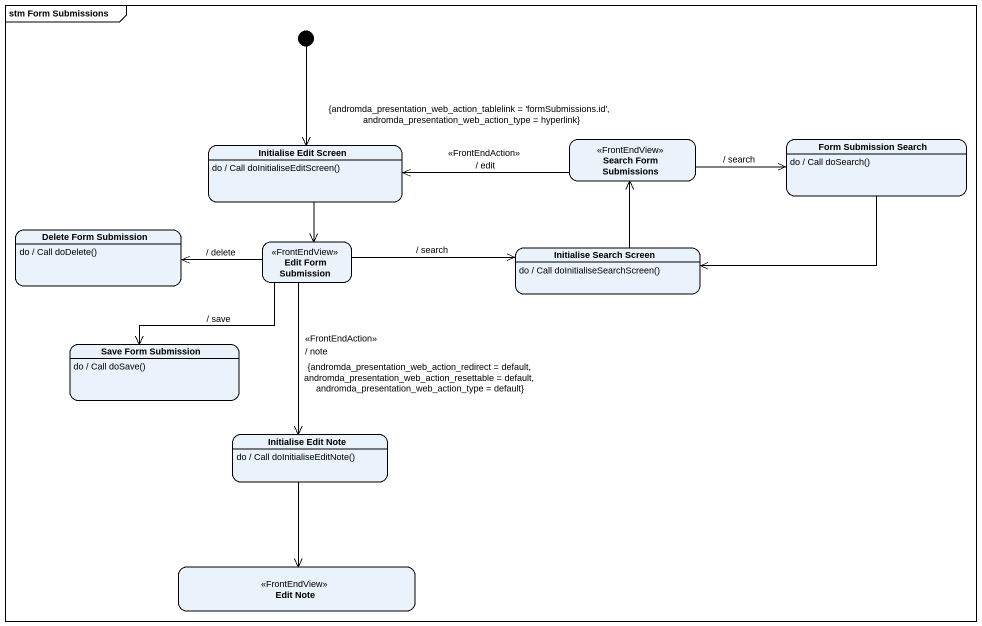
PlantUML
@startuml
mainframe stm Form Submissions
hide empty description
state "Initialise Edit Screen" as Initialise_Edit_Screen
Initialise_Edit_Screen : do / Call doInitialiseEditScreen()
state "Search Form Submissions" as Search_Form_Submissions <<FrontEndView>>
state "Form Submission Search" as Form_Submission_Search
Form_Submission_Search : do / Call doSearch()
state "Delete Form Submission" as Delete_Form_Submission
Delete_Form_Submission : do / Call doDelete()
state "Edit Form Submission" as Edit_Form_Submission <<FrontEndView>>
state "Initialise Search Screen" as Initialise_Search_Screen
Initialise_Search_Screen : do / Call doInitialiseSearchScreen()
state "Save Form Submission" as Save_Form_Submission
Save_Form_Submission : do / Call doSave()
state "Initialise Edit Note" as Initialise_Edit_Note
Initialise_Edit_Note : do / Call doInitialiseEditNote()
state "Edit Note" as Edit_Note <<FrontEndView>>
[*] --> Initialise_Edit_Screen
Initialise_Edit_Screen --> Edit_Form_Submission
Search_Form_Submissions -left-> Initialise_Edit_Screen : {andromda_presentation_web_action_tablelink = 'formSubmissions.id', andromda_presentation_web_action_type = hyperlink}\n<<FrontEndAction>>\n/ edit
Search_Form_Submissions -right-> Form_Submission_Search : / search
Form_Submission_Search -left-> Initialise_Search_Screen
Edit_Form_Submission -left-> Delete_Form_Submission : / delete
Edit_Form_Submission -right-> Initialise_Search_Screen : / search
Edit_Form_Submission --> Save_Form_Submission : / save
Edit_Form_Submission --> Initialise_Edit_Note : <<FrontEndAction>>\n/ note\n{andromda_presentation_web_action_redirect = default, andromda_presentation_web_action_resettable = default, andromda_presentation_web_action_type = default}
Initialise_Search_Screen -up-> Search_Form_Submissions
Initialise_Edit_Note --> Edit_Note
@enduml
